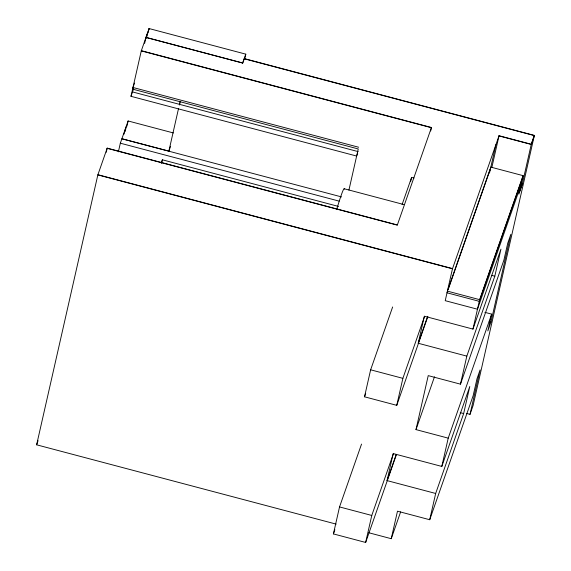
<?xml version="1.0" encoding="UTF-8"?>
<svg xmlns="http://www.w3.org/2000/svg" width="571" height="571" viewBox="0 0 571 571"><rect width="100%" height="100%" fill="white"/><g stroke="black" fill="none" stroke-linecap="round" stroke-linejoin="round"><path stroke-width="0.86" d="M336.155 524.114L36.63 444.809L97.891 174.705L452.51 268.591L445.23 300.681L477.47 309.218L520.895 185.204M106.256 152.271L107.198 148.132L397.337 224.945M118.383 151.836L120.338 143.193L128.118 120.966L173.37 132.943M357.674 153.099L356.639 156.054L130.973 96.306L141.322 50.691L431.455 127.511L430.67 130.98M132.515 91.924L358.195 151.622M124.035 134.142L125.013 129.817M144.62 43.396L145.976 37.408L242.689 63.017L245.794 54.159L149.081 28.55L146.312 38.314M125.192 131.444L126.569 125.392M126.94 126.155L128.118 120.966M148.303 31.997L149.081 28.55L141.28 50.883L431.412 127.704M161.6 163.178L162.371 159.801L338.596 206.459M341.529 196.916L121.887 138.767L168.873 151.115L178.537 108.519M179.323 105.043L180.115 101.567M145.983 37.408L242.689 63.017M244.616 59.341L245.794 54.159M348.924 190.093L358.253 148.96L132.6 89.126L133.186 87.463M410.649 181.614L411.605 177.395L414.025 178.031M396.488 454.395L365.647 542.45L333.414 533.914L339.531 506.927L361.543 444.081M427.879 316.441L396.752 405.339L364.512 396.802L370.636 369.808L392.641 306.97M365.647 542.45L371.771 515.456L393.505 453.403M396.752 405.339L402.876 378.345L424.603 316.284M435.673 493.472L387.059 480.604L393.191 453.567L441.804 466.436L469.783 386.524L463.652 413.561L435.673 493.472L429.72 519.724L397.48 511.188L391.242 538.696L368.866 532.772M466.828 356.126L418.215 343.257L424.346 316.22L472.959 329.089L500.938 249.177L494.807 276.207L466.828 356.126L460.469 384.162L428.229 375.625L415.988 429.606L448.221 438.143L491.652 314.136L484.865 312.337M489.497 172.992L495.935 144.584M491.867 167.353L499.04 135.727L531.28 144.263L534.37 135.398L244.245 58.585M472.959 329.089L479.255 301.331L522.686 177.324M491.652 314.136L487.841 330.923L490.946 322.065L510.845 234.346L507.74 243.203L503.893 260.148L460.469 384.162M523.065 175.647L479.633 299.661L447.4 291.124L490.824 167.117L523.065 175.647L518.875 194.111L521.98 185.254L531.28 144.263M534.37 135.398L473.109 405.503L470.004 414.36L466.614 413.461M441.804 466.436L448.221 438.143M470.004 414.36L480.097 369.908L476.992 378.766L473.145 395.71L429.72 519.724M145.933 37.6L147.482 33.168M107.198 148.132L97.848 174.897L452.468 268.784L499.04 135.727M134.528 83.052L132.979 87.484L358.645 147.232M130.973 96.306L133.643 88.698M36.63 444.809L38.079 440.655M179.48 104.357L180.043 102.744M161.243 163.02L162.371 159.801M168.873 151.115L170.565 146.283M242.646 63.21L244.202 58.777L534.328 135.591L531.23 144.449L498.997 135.919M402.084 204.589L411.605 177.395M431.455 127.511L397.295 225.138L107.155 148.324M364.512 396.802L365.69 393.448M333.414 533.914L334.877 529.724M418.215 343.257L427.643 316.334M447.607 291.124L447.022 292.802L479.255 301.331M448.192 289.447L490.446 168.788M387.059 480.604L396.188 454.523M415.988 429.606L434.474 376.824M391.242 538.696L400.635 511.88M519.253 192.441L522.358 183.584L520.659 183.134M344.149 188.744L404.325 204.675M120.338 143.193L339.117 201.12M491.395 275.308L494.807 276.207M489.247 321.616L490.946 322.065M370.636 369.808L402.876 378.345M460.24 412.655L463.652 413.561M339.531 506.927L371.771 515.456M336.769 209.257A41.74 2.205 -75.2 0 1 344.377 189.101"/></g></svg>
